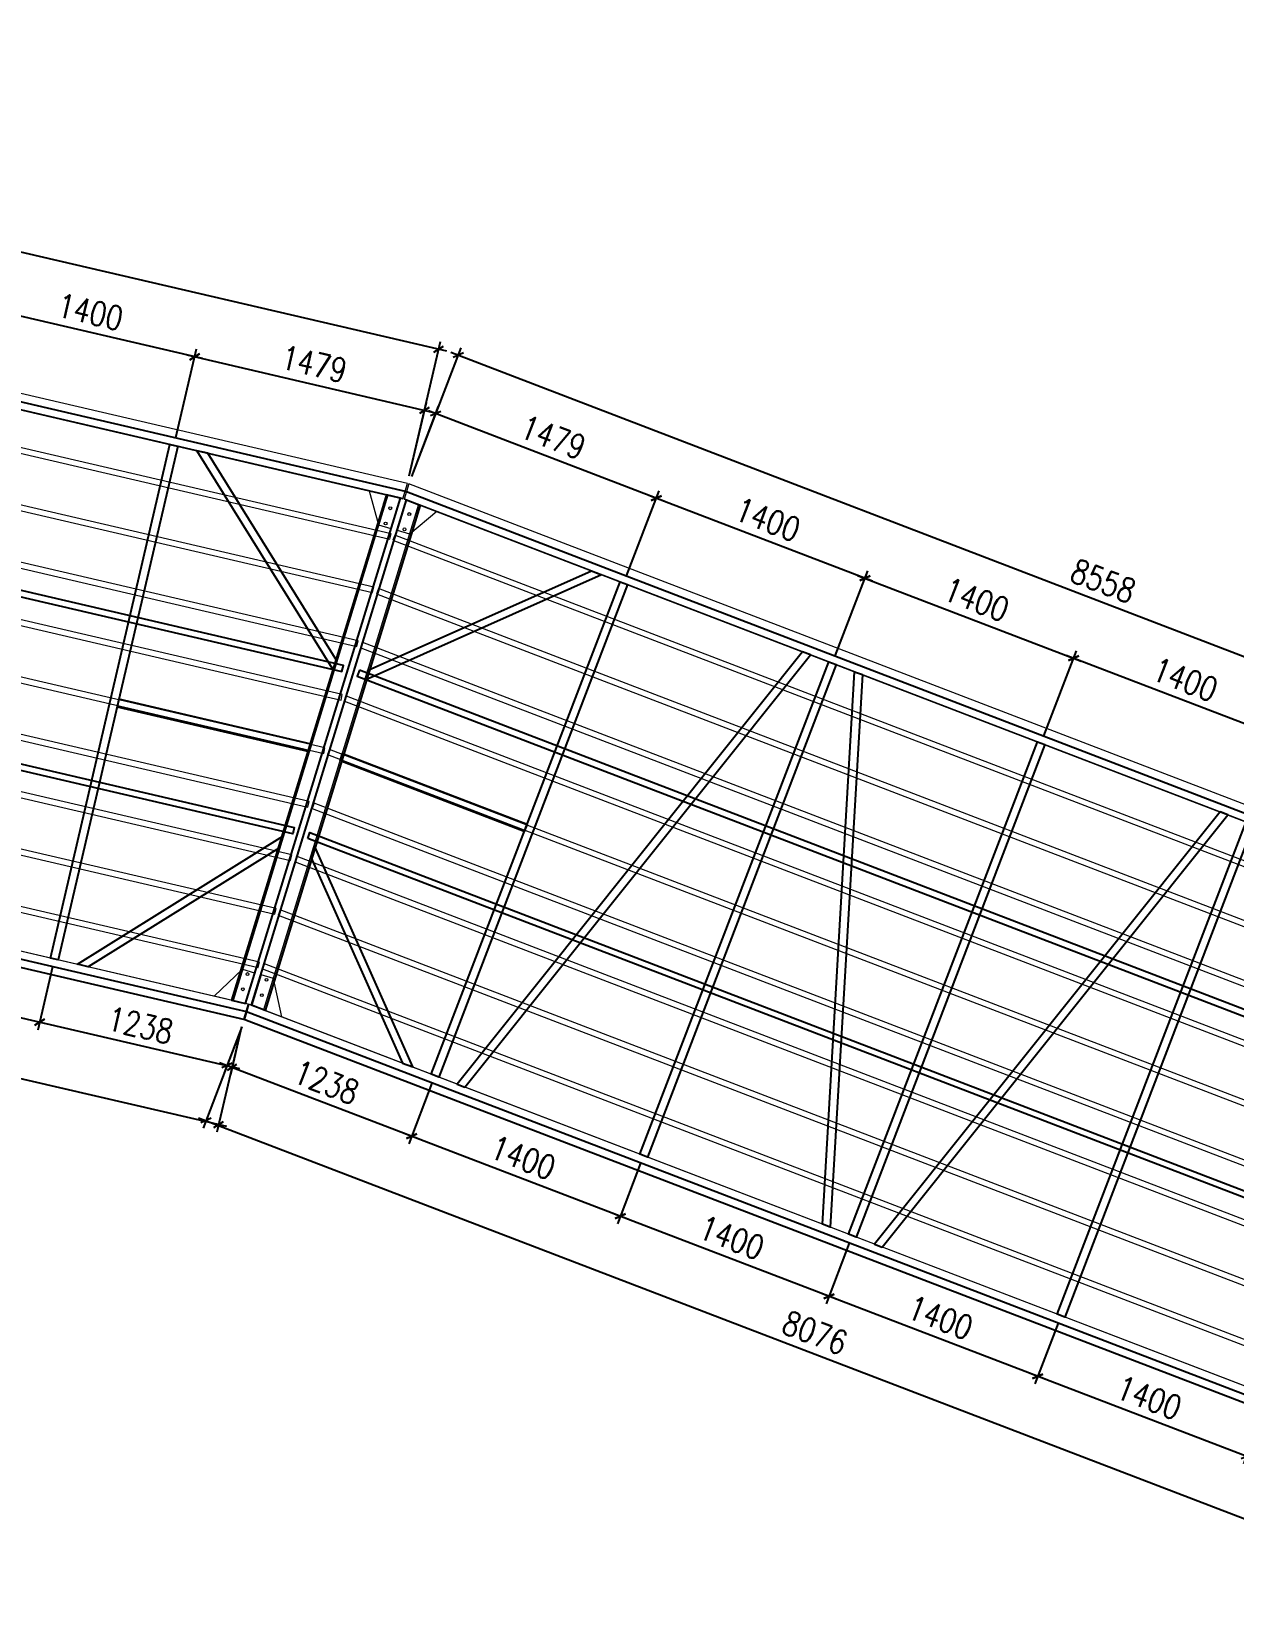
# Model space of a CAD drawing. Extents: x -259369 to -50372, y -155978 to 198088.
# Drawn here: x -145086 to -137559, y -20334 to -10401 of the extents above; entities that cross this region are included whole.
import ezdxf

# ---------------------------------------------------------------- set-up
doc = ezdxf.new("R2010")
doc.units = 0
doc.header["$LTSCALE"] = 1000
doc.header["$MEASUREMENT"] = 0
doc.linetypes.add('HIDDEN', pattern=[0.375, 0.25, -0.125])
for name, color, linetype, lineweight in [('加强板', 140, 'Continuous', 18), ('虚线', 8, 'Continuous', 0), ('铝主梁', 3, 'Continuous', 9), ('铝龙骨', 7, 'Continuous', 9)]:
    doc.layers.add(name, color=color, linetype=linetype, lineweight=lineweight)
for name, color, linetype in [('卡槽', 242, 'Continuous'), ('标注', 9, 'Continuous'), ('连接端梁', 130, 'Continuous'), ('铝横梁', 220, 'Continuous')]:
    doc.layers.add(name, color=color, linetype=linetype)
doc.styles.add('HZTXT', font='txtw.shx', dxfattribs={"width": 0.8, "bigfont": 'hztxtw.shx'})
doc.dimstyles.new('DIM-50', dxfattribs={"dimscale": 50, "dimtxt": 3, "dimasz": 1, "dimexe": 1, "dimexo": 1, "dimgap": 1, "dimtad": 1, "dimdec": 1, "dimdsep": 46, "dimtxsty": 'HZTXT', "dimblk": 'OBLIQUE', "dimblk1": 'ARCHTICK', "dimblk2": 'OBLIQUE', "dimcen": 0, "dimdle": 1, "dimclrd": 9, "dimclre": 9, "dimclrt": 2, "dimadec": 1, "dimazin": 0, "dimtfac": 1, "dimtdec": 1, "dimtix": 1, "dimtmove": 2, "dimatfit": 3, "dimldrblk": 'OBLIQUE', "dimfxl": 15, "dimtolj": 1, "dimtzin": 0, "dimarcsym": 1})

# ---------------------------------------------------------------- blocks, each defined once
blk = doc.blocks.new('_Oblique')
at = {"color": 0, "linetype": 'ByBlock', "lineweight": -2}
blk.add_line((-0.5, -0.5), (0.5, 0.5), dxfattribs=at)
blk = doc.blocks.new('*D1080')
at = {"layer": 'Defpoints', "color": 0, "transparency": 16777216}
for p in [(-145429.1, -12119.4), (-145558.3, -12674.4), (-144194.8, -12991.8)]:
    blk.add_point(p, dxfattribs=at)
at = {"layer": '标注', "color": 9, "lineweight": -2, "transparency": 16777216}
for p, q in [((-145547, -12625.7), (-145417.8, -12070.7)), ((-144016.9, -12448.1), (-145477.8, -12108)), ((-144183.4, -12943.1), (-144054.2, -12388))]:
    blk.add_line(p, q, dxfattribs=at)
for p, xscale, yscale, zscale, rotation in [((-145429.1, -12119.4), 50, 50, 50, 166.8978819286444), ((-144065.6, -12436.7), 49.99999999999999, 49.99999999999999, 49.99999999999999, 346.8978819286444)]:
    blk.add_blockref('_Oblique', p, dxfattribs=dict(at, xscale=xscale, yscale=yscale, zscale=zscale, rotation=rotation))
at = {"layer": '标注', "color": 2, "transparency": 16777216, "insert": (-144719, -12156.3), "char_height": 150, "attachment_point": 5, "rotation": 346.89788, "style": 'HZTXT'}
blk.add_mtext('\\A1;1400', dxfattribs=at)
blk = doc.blocks.new('_ArchTick')
at = {"color": 0, "linetype": 'ByBlock', "const_width": 0.4}
blk.add_lwpolyline([(-0.5, -0.5), (0.5, 0.5)], dxfattribs=at)
blk = doc.blocks.new('*D1082')
at = {"layer": 'Defpoints', "color": 0, "transparency": 16777216}
for p in [(-151067.3, -11291.6), (-142536, -12389.5), (-142732, -13231.6)]:
    blk.add_point(p, dxfattribs=at)
at = {"layer": '标注', "color": 9, "lineweight": -2, "transparency": 16777216}
for p, q in [((-151055.9, -11242.9), (-150859.9, -10400.9)), ((-150920, -10438.2), (-142487.4, -12400.9)), ((-142720.7, -13182.9), (-142524.7, -12340.8))]:
    blk.add_line(p, q, dxfattribs=at)
for p, xscale, yscale, zscale, rotation in [((-150871.3, -10449.6), 50, 50, 50, 166.8978819286444), ((-142536, -12389.5), 49.99999999999999, 49.99999999999999, 49.99999999999999, 346.8978819286444)]:
    blk.add_blockref('_Oblique', p, dxfattribs=dict(at, xscale=xscale, yscale=yscale, zscale=zscale, rotation=rotation))
at = {"layer": '标注', "color": 2, "transparency": 16777216, "insert": (-146675.3, -11297.8), "char_height": 150, "attachment_point": 5, "rotation": 346.89788, "style": 'HZTXT'}
blk.add_mtext('\\A1;8558', dxfattribs=at)
blk = doc.blocks.new('*D1083')
at = {"layer": 'Defpoints', "color": 0, "transparency": 16777216}
for p in [(-142625.1, -12772), (-144194.8, -12991.8), (-142732, -13231.6)]:
    blk.add_point(p, dxfattribs=at)
at = {"layer": '标注', "color": 9, "lineweight": -2, "transparency": 16777216}
for p, q in [((-144183.4, -12943.1), (-144054.2, -12388)), ((-144114.3, -12425.4), (-142576.4, -12783.3)), ((-142720.7, -13182.9), (-142613.7, -12723.3))]:
    blk.add_line(p, q, dxfattribs=at)
for p, xscale, yscale, zscale, rotation in [((-144065.6, -12436.7), 50, 50, 50, 166.8978819286444), ((-142625.1, -12772), 49.99999999999999, 49.99999999999999, 49.99999999999999, 346.8978819286444)]:
    blk.add_blockref('_Oblique', p, dxfattribs=dict(at, xscale=xscale, yscale=yscale, zscale=zscale, rotation=rotation))
at = {"layer": '标注', "color": 2, "transparency": 16777216, "insert": (-143317, -12482.6), "char_height": 150, "attachment_point": 5, "rotation": 346.89788, "style": 'HZTXT'}
blk.add_mtext('\\A1;1479', dxfattribs=at)
blk = doc.blocks.new('*D1084')
at = {"layer": 'Defpoints', "color": 0, "transparency": 16777216}
for p in [(-151625.9, -14755.2), (-143760.2, -16585.8), (-143914, -17246.9)]:
    blk.add_point(p, dxfattribs=at)
at = {"layer": '标注', "color": 9, "lineweight": -2, "transparency": 16777216}
for p, q in [((-151637.3, -14803.9), (-151791.1, -15464.9)), ((-151828.5, -15404.9), (-143865.3, -17258.2)), ((-143771.5, -16634.5), (-143925.4, -17295.6))]:
    blk.add_line(p, q, dxfattribs=at)
at = {"layer": '标注', "color": 9, "lineweight": -2, "transparency": 16777216, "xscale": 50, "yscale": 50, "zscale": 50}
for p, rotation in [((-151779.8, -15416.2), 166.8981928862108), ((-143914, -17246.9), 346.8981928862108)]:
    blk.add_blockref('_Oblique', p, dxfattribs=dict(at, rotation=rotation))
at = {"layer": '标注', "color": 2, "transparency": 16777216, "insert": (-147818.6, -16209.8), "char_height": 150, "attachment_point": 5, "rotation": 346.89819, "style": 'HZTXT'}
blk.add_mtext('\\A1;8076', dxfattribs=at)
blk = doc.blocks.new('*D1088')
at = {"layer": 'Defpoints', "color": 0, "transparency": 16777216}
for p in [(-144943.7, -16209.8), (-143760.2, -16585.8), (-145036.1, -16606.5)]:
    blk.add_point(p, dxfattribs=at)
at = {"layer": '标注', "color": 9, "lineweight": -2, "transparency": 16777216}
for p, q in [((-144955.1, -16258.5), (-145047.4, -16655.2)), ((-143781.6, -16898.5), (-145084.8, -16595.2)), ((-143771.5, -16634.5), (-143841.6, -16935.9))]:
    blk.add_line(p, q, dxfattribs=at)
for p, xscale, yscale, zscale, rotation in [((-145036.1, -16606.5), 50, 50, 50, 166.8978819286444), ((-143830.3, -16887.2), 49.99999999999999, 49.99999999999999, 49.99999999999999, 346.8978819286444)]:
    blk.add_blockref('_Oblique', p, dxfattribs=dict(at, xscale=xscale, yscale=yscale, zscale=zscale, rotation=rotation))
at = {"layer": '标注', "color": 2, "transparency": 16777216, "insert": (-144404.9, -16625.1), "char_height": 150, "attachment_point": 5, "rotation": 346.89788, "style": 'HZTXT'}
blk.add_mtext('\\A1;1238', dxfattribs=at)
blk = doc.blocks.new('*D1089')
at = {"layer": 'Defpoints', "color": 0, "transparency": 16777216}
for p in [(-146307.3, -15892.4), (-146399.6, -16289.2), (-144943.7, -16209.8)]:
    blk.add_point(p, dxfattribs=at)
at = {"layer": '标注', "color": 9, "lineweight": -2, "transparency": 16777216}
for p, q in [((-146318.6, -15941.1), (-146411, -16337.9)), ((-144987.4, -16617.9), (-146448.3, -16277.8)), ((-144955.1, -16258.5), (-145047.4, -16655.2))]:
    blk.add_line(p, q, dxfattribs=at)
for p, xscale, yscale, zscale, rotation in [((-146399.6, -16289.2), 50, 50, 50, 166.8978819286444), ((-145036.1, -16606.5), 49.99999999999999, 49.99999999999999, 49.99999999999999, 346.8978819286444)]:
    blk.add_blockref('_Oblique', p, dxfattribs=dict(at, xscale=xscale, yscale=yscale, zscale=zscale, rotation=rotation))
at = {"layer": '标注', "color": 2, "transparency": 16777216, "insert": (-145689.5, -16326.1), "char_height": 150, "attachment_point": 5, "rotation": 346.89788, "style": 'HZTXT'}
blk.add_mtext('\\A1;1400', dxfattribs=at)
blk = doc.blocks.new('*D1099')
at = {"layer": 'Defpoints', "color": 0, "transparency": 16777216}
for p in [(-138559.2, -14325.7), (-138763.3, -14857.8), (-137456.1, -15359.1)]:
    blk.add_point(p, dxfattribs=at)
at = {"layer": '标注', "color": 9, "lineweight": -2, "transparency": 16777216}
for p, q in [((-138745.4, -14811.1), (-138541.3, -14279)), ((-137205.4, -14844.9), (-138605.9, -14307.8)), ((-137438.2, -15312.4), (-137234.2, -14780.3))]:
    blk.add_line(p, q, dxfattribs=at)
at = {"layer": '标注', "color": 9, "lineweight": -2, "transparency": 16777216, "xscale": 50, "yscale": 50, "zscale": 50}
for p, rotation in [((-138559.2, -14325.7), 159.0197641495041), ((-137252.1, -14827), 339.0197641495041)]:
    blk.add_blockref('_Oblique', p, dxfattribs=dict(at, rotation=rotation))
at = {"layer": '标注', "color": 2, "transparency": 16777216, "insert": (-137860.9, -14459.6), "char_height": 150, "attachment_point": 5, "rotation": 339.01976, "style": 'HZTXT'}
blk.add_mtext('\\A1;1400', dxfattribs=at)
blk = doc.blocks.new('*D1100')
at = {"layer": 'Defpoints', "color": 0, "transparency": 16777216}
for p in [(-142723.5, -13234.2), (-134423.3, -15491.1), (-134732.9, -16298.4)]:
    blk.add_point(p, dxfattribs=at)
at = {"layer": '标注', "color": 9, "lineweight": -2, "transparency": 16777216}
for p, q in [((-142705.6, -13187.6), (-142396.1, -12380.3)), ((-142460.6, -12409.1), (-134376.6, -15509)), ((-134715, -16251.7), (-134405.4, -15444.4))]:
    blk.add_line(p, q, dxfattribs=at)
at = {"layer": '标注', "color": 9, "lineweight": -2, "transparency": 16777216, "xscale": 50, "yscale": 50, "zscale": 50}
for p, rotation in [((-142414, -12427), 159.0197641495041), ((-134423.3, -15491.1), 339.0197641495041)]:
    blk.add_blockref('_Oblique', p, dxfattribs=dict(at, rotation=rotation))
at = {"layer": '标注', "color": 2, "transparency": 16777216, "insert": (-138373.9, -13842.3), "char_height": 150, "attachment_point": 5, "rotation": 339.01976, "style": 'HZTXT'}
blk.add_mtext('\\A1;8558', dxfattribs=at)
blk = doc.blocks.new('*D1102')
at = {"layer": 'Defpoints', "color": 0, "transparency": 16777216}
for p in [(-143751.7, -16588.5), (-136211, -19480), (-136454.1, -20113.8)]:
    blk.add_point(p, dxfattribs=at)
at = {"layer": '标注', "color": 9, "lineweight": -2, "transparency": 16777216}
for p, q in [((-143769.6, -16635.2), (-144012.6, -17268.9)), ((-144041.4, -17204.3), (-136407.4, -20131.7)), ((-136228.9, -19526.7), (-136472, -20160.4))]:
    blk.add_line(p, q, dxfattribs=at)
for p, xscale, yscale, zscale, rotation in [((-143994.7, -17222.2), 49.99999999999999, 49.99999999999999, 49.99999999999999, 159.0200751077111), ((-136454.1, -20113.8), 50, 50, 50, 339.020075107711)]:
    blk.add_blockref('_Oblique', p, dxfattribs=dict(at, xscale=xscale, yscale=yscale, zscale=zscale, rotation=rotation))
at = {"layer": '标注', "color": 2, "transparency": 16777216, "insert": (-140179.6, -18551.3), "char_height": 150, "attachment_point": 5, "rotation": 339.02008, "style": 'HZTXT'}
blk.add_mtext('\\A1;8076', dxfattribs=at)
blk = doc.blocks.new('*D1103')
at = {"layer": 'Defpoints', "color": 0, "transparency": 16777216}
for p in [(-141173.6, -13323.2), (-141377.7, -13855.3), (-140070.5, -14356.6)]:
    blk.add_point(p, dxfattribs=at)
at = {"layer": '标注', "color": 9, "lineweight": -2, "transparency": 16777216}
for p, q in [((-141359.8, -13808.6), (-141155.7, -13276.5)), ((-139819.7, -13842.3), (-141220.3, -13305.3)), ((-140052.6, -14309.9), (-139848.5, -13777.7))]:
    blk.add_line(p, q, dxfattribs=at)
at = {"layer": '标注', "color": 9, "lineweight": -2, "transparency": 16777216, "xscale": 50, "yscale": 50, "zscale": 50}
for p, rotation in [((-141173.6, -13323.2), 159.0197641495041), ((-139866.4, -13824.4), 339.0197641495041)]:
    blk.add_blockref('_Oblique', p, dxfattribs=dict(at, rotation=rotation))
at = {"layer": '标注', "color": 2, "transparency": 16777216, "insert": (-140475.3, -13457.1), "char_height": 150, "attachment_point": 5, "rotation": 339.01976, "style": 'HZTXT'}
blk.add_mtext('\\A1;1400', dxfattribs=at)
blk = doc.blocks.new('*D1104')
at = {"layer": 'Defpoints', "color": 0, "transparency": 16777216}
for p in [(-142554.6, -12793.6), (-142723.5, -13234.2), (-141377.7, -13855.3)]:
    blk.add_point(p, dxfattribs=at)
at = {"layer": '标注', "color": 9, "lineweight": -2, "transparency": 16777216}
for p, q in [((-142705.6, -13187.6), (-142536.7, -12746.9)), ((-141126.9, -13341.1), (-142601.2, -12775.7)), ((-141359.8, -13808.6), (-141155.7, -13276.5))]:
    blk.add_line(p, q, dxfattribs=at)
at = {"layer": '标注', "color": 9, "lineweight": -2, "transparency": 16777216, "xscale": 50, "yscale": 50, "zscale": 50}
for p, rotation in [((-142554.6, -12793.6), 159.0197641495041), ((-141173.6, -13323.2), 339.0197641495041)]:
    blk.add_blockref('_Oblique', p, dxfattribs=dict(at, rotation=rotation))
at = {"layer": '标注', "color": 2, "transparency": 16777216, "insert": (-141819.3, -12941.7), "char_height": 150, "attachment_point": 5, "rotation": 339.01976, "style": 'HZTXT'}
blk.add_mtext('\\A1;1479', dxfattribs=at)
blk = doc.blocks.new('*D1105')
at = {"layer": 'Defpoints', "color": 0, "transparency": 16777216}
for p in [(-140070.5, -14356.6), (-138559.2, -14325.7), (-138763.3, -14857.8)]:
    blk.add_point(p, dxfattribs=at)
at = {"layer": '标注', "color": 9, "lineweight": -2, "transparency": 16777216}
for p, q in [((-140052.6, -14309.9), (-139848.5, -13777.7)), ((-139913.1, -13806.5), (-138512.6, -14343.6)), ((-138745.4, -14811.1), (-138541.3, -14279))]:
    blk.add_line(p, q, dxfattribs=at)
at = {"layer": '标注', "color": 9, "lineweight": -2, "transparency": 16777216, "xscale": 50, "yscale": 50, "zscale": 50}
for p, rotation in [((-139866.4, -13824.4), 159.0197641495041), ((-138559.2, -14325.7), 339.0197641495041)]:
    blk.add_blockref('_Oblique', p, dxfattribs=dict(at, rotation=rotation))
at = {"layer": '标注', "color": 2, "transparency": 16777216, "insert": (-139168.1, -13958.4), "char_height": 150, "attachment_point": 5, "rotation": 339.01976, "style": 'HZTXT'}
blk.add_mtext('\\A1;1400', dxfattribs=at)
blk = doc.blocks.new('*D1107')
at = {"layer": 'Defpoints', "color": 0, "transparency": 16777216}
for p in [(-138639.1, -18444), (-138784.9, -18824.4), (-137331.9, -18945.3)]:
    blk.add_point(p, dxfattribs=at)
at = {"layer": '标注', "color": 9, "lineweight": -2, "transparency": 16777216}
for p, q in [((-138657, -18490.7), (-138802.8, -18871)), ((-137431.1, -19343.5), (-138831.6, -18806.5)), ((-137349.8, -18992), (-137495.7, -19372.3))]:
    blk.add_line(p, q, dxfattribs=at)
at = {"layer": '标注', "color": 9, "lineweight": -2, "transparency": 16777216, "xscale": 50, "yscale": 50, "zscale": 50}
for p, rotation in [((-138784.9, -18824.4), 159.0197641495041), ((-137477.7, -19325.6), 339.0197641495041)]:
    blk.add_blockref('_Oblique', p, dxfattribs=dict(at, rotation=rotation))
at = {"layer": '标注', "color": 2, "transparency": 16777216, "insert": (-138086.6, -18958.3), "char_height": 150, "attachment_point": 5, "rotation": 339.01976, "style": 'HZTXT'}
blk.add_mtext('\\A1;1400', dxfattribs=at)
blk = doc.blocks.new('*D1108')
at = {"layer": 'Defpoints', "color": 0, "transparency": 16777216}
for p in [(-139946.3, -17942.8), (-140092.1, -18323.1), (-138639.1, -18444)]:
    blk.add_point(p, dxfattribs=at)
at = {"layer": '标注', "color": 9, "lineweight": -2, "transparency": 16777216}
for p, q in [((-139964.2, -17989.5), (-140110, -18369.8)), ((-138738.2, -18842.3), (-140138.8, -18305.2)), ((-138657, -18490.7), (-138802.8, -18871))]:
    blk.add_line(p, q, dxfattribs=at)
at = {"layer": '标注', "color": 9, "lineweight": -2, "transparency": 16777216, "xscale": 50, "yscale": 50, "zscale": 50}
for p, rotation in [((-140092.1, -18323.1), 159.0197641495041), ((-138784.9, -18824.4), 339.0197641495041)]:
    blk.add_blockref('_Oblique', p, dxfattribs=dict(at, rotation=rotation))
at = {"layer": '标注', "color": 2, "transparency": 16777216, "insert": (-139393.8, -18457), "char_height": 150, "attachment_point": 5, "rotation": 339.01976, "style": 'HZTXT'}
blk.add_mtext('\\A1;1400', dxfattribs=at)
blk = doc.blocks.new('*D1109')
at = {"layer": 'Defpoints', "color": 0, "transparency": 16777216}
for p in [(-141253.5, -17441.5), (-141399.3, -17821.8), (-139946.3, -17942.8)]:
    blk.add_point(p, dxfattribs=at)
at = {"layer": '标注', "color": 9, "lineweight": -2, "transparency": 16777216}
for p, q in [((-141271.4, -17488.2), (-141417.2, -17868.5)), ((-140045.4, -18341), (-141446, -17803.9)), ((-139964.2, -17989.5), (-140110, -18369.8))]:
    blk.add_line(p, q, dxfattribs=at)
at = {"layer": '标注', "color": 9, "lineweight": -2, "transparency": 16777216, "xscale": 50, "yscale": 50, "zscale": 50}
for p, rotation in [((-141399.3, -17821.8), 159.0197641495041), ((-140092.1, -18323.1), 339.0197641495041)]:
    blk.add_blockref('_Oblique', p, dxfattribs=dict(at, rotation=rotation))
at = {"layer": '标注', "color": 2, "transparency": 16777216, "insert": (-140701, -17955.8), "char_height": 150, "attachment_point": 5, "rotation": 339.01976, "style": 'HZTXT'}
blk.add_mtext('\\A1;1400', dxfattribs=at)
blk = doc.blocks.new('*D1110')
at = {"layer": 'Defpoints', "color": 0, "transparency": 16777216}
for p in [(-142560.6, -16940.3), (-142706.5, -17320.6), (-141253.5, -17441.5)]:
    blk.add_point(p, dxfattribs=at)
at = {"layer": '标注', "color": 9, "lineweight": -2, "transparency": 16777216}
for p, q in [((-142578.5, -16986.9), (-142724.4, -17367.3)), ((-141352.6, -17839.7), (-142753.2, -17302.7)), ((-141271.4, -17488.2), (-141417.2, -17868.5))]:
    blk.add_line(p, q, dxfattribs=at)
at = {"layer": '标注', "color": 9, "lineweight": -2, "transparency": 16777216, "xscale": 50, "yscale": 50, "zscale": 50}
for p, rotation in [((-142706.5, -17320.6), 159.0197641495041), ((-141399.3, -17821.8), 339.0197641495041)]:
    blk.add_blockref('_Oblique', p, dxfattribs=dict(at, rotation=rotation))
at = {"layer": '标注', "color": 2, "transparency": 16777216, "insert": (-142008.1, -17454.5), "char_height": 150, "attachment_point": 5, "rotation": 339.01976, "style": 'HZTXT'}
blk.add_mtext('\\A1;1400', dxfattribs=at)
blk = doc.blocks.new('*D1111')
at = {"layer": 'Defpoints', "color": 0, "transparency": 16777216}
for p in [(-143751.7, -16588.5), (-143862.4, -16877.3), (-142560.6, -16940.3)]:
    blk.add_point(p, dxfattribs=at)
at = {"layer": '标注', "color": 9, "lineweight": -2, "transparency": 16777216}
for p, q in [((-143769.6, -16635.2), (-143880.3, -16924)), ((-142659.8, -17338.5), (-143909.1, -16859.4)), ((-142578.5, -16986.9), (-142724.4, -17367.3))]:
    blk.add_line(p, q, dxfattribs=at)
at = {"layer": '标注', "color": 9, "lineweight": -2, "transparency": 16777216, "xscale": 50, "yscale": 50, "zscale": 50}
for p, rotation in [((-143862.4, -16877.3), 159.0197641495041), ((-142706.5, -17320.6), 339.0197641495041)]:
    blk.add_blockref('_Oblique', p, dxfattribs=dict(at, rotation=rotation))
at = {"layer": '标注', "color": 2, "transparency": 16777216, "insert": (-143239.7, -16982.2), "char_height": 150, "attachment_point": 5, "rotation": 339.01976, "style": 'HZTXT'}
blk.add_mtext('\\A1;1238', dxfattribs=at)

msp = doc.modelspace()

# ---------------------------------------------------------------- linework, layer by layer
at = {"elevation": 29521}
for points in [[(-142863.86, -13301.57), (-142881.97, -13360.63)], [(-142653.52, -13366.04), (-142672.45, -13427.8)]]:
    msp.add_lwpolyline(points, dxfattribs=at)
at = {"layer": '加强板', "color": 5, "elevation": 29521}
for points in [[(-142778.01, -13321.55), (-142972.8, -13276.21), (-142913.12, -13489.31), (-142836.63, -13512.76)], [(-142778.01, -13321.55), (-142972.8, -13276.21), (-142913.12, -13489.31), (-142836.63, -13512.76)], [(-142735.86, -13334.47), (-142549.12, -13406.08), (-142717.97, -13549.13), (-142794.46, -13525.69)], [(-142735.83, -13334.48), (-142549.09, -13406.09), (-142717.95, -13549.14), (-142794.43, -13525.7)], [(-143748.6, -16487.96), (-143943.39, -16442.62), (-143766.47, -16273.3), (-143689.99, -16296.74)], [(-143748.6, -16487.96), (-143943.39, -16442.62), (-143766.47, -16273.3), (-143689.99, -16296.74)], [(-143706.39, -16500.89), (-143519.65, -16572.5), (-143571.3, -16333.12), (-143647.79, -16309.68)], [(-143706.36, -16500.9), (-143519.63, -16572.51), (-143571.27, -16333.13), (-143647.76, -16309.69)]]:
    msp.add_lwpolyline(points, close=True, dxfattribs=at)
at = {"layer": '加强板', "color": 5}
for centre in [(-142839.71, -13386.31, 29521), (-142839.71, -13386.31, 29521), (-142869.01, -13481.92, 29521), (-142869.01, -13481.92, 29521), (-142721.06, -13422.67, 29521), (-142721.03, -13422.69, 29521), (-142750.36, -13518.29, 29521), (-142750.33, -13518.3, 29521), (-143734.09, -16304.14, 29521), (-143734.09, -16304.14, 29521), (-143615.4, -16340.52, 29521), (-143615.38, -16340.53, 29521), (-143763.4, -16399.75, 29521), (-143763.4, -16399.75, 29521), (-143644.71, -16436.13, 29521), (-143644.68, -16436.14, 29521)]:
    msp.add_circle(centre, 9, dxfattribs=at)
at = {"layer": '卡槽', "color": 22, "ltscale": 5000, "elevation": 29521}
for points in [[(-151213.12, -12489.78), (-151222.19, -12528.74), (-143142.33, -14409.29), (-143133.27, -14370.34)], [(-151390.59, -13577.84), (-151381.52, -13538.88), (-143440.8, -15387.06), (-143449.87, -15426.01)], [(-143032.23, -14401.08), (-143046.55, -14438.43), (-135300.71, -17408.71), (-135286.39, -17371.37)], [(-143357.15, -15454.55), (-143342.83, -15417.2), (-135730.38, -18336.34), (-135744.7, -18373.68)]]:
    msp.add_lwpolyline(points, close=True, dxfattribs=at)
at = {"layer": '虚线', "color": 1, "linetype": 'HIDDEN', "ltscale": 300}
for p, q in [((-142761.35, -13325.43, 29521), (-151082.91, -11388.62, 29521)), ((-142761.35, -13325.43, 29521), (-151082.91, -11388.62, 29521)), ((-142854.1, -13303.84, 29521), (-143824.78, -16470.23, 29521)), ((-142854.1, -13303.84, 29521), (-143824.78, -16470.23, 29521)), ((-142662.91, -13362.44, 29521), (-143633.35, -16528.9, 29521)), ((-142662.88, -13362.45, 29521), (-143633.32, -16528.91, 29521)), ((-134774.77, -16387.29, 29521), (-142752.31, -13328.16, 29521)), ((-134774.77, -16387.29, 29521), (-142752.31, -13328.16, 29521)), ((-143731.5, -16491.94, 29521), (-151610.19, -14658.2, 29521)), ((-143731.5, -16491.94, 29521), (-151610.19, -14658.2, 29521)), ((-136169.78, -19390.94, 29521), (-143722.76, -16494.62, 29521)), ((-136169.78, -19390.94, 29521), (-143722.76, -16494.62, 29521))]:
    msp.add_line(p, q, dxfattribs=at)
at = {"layer": '连接端梁', "color": 0, "elevation": 29521}
for points in [[(-159512.24, -10569), (-151386.14, -11312.08), (-151084.31, -11339.67), (-151075.14, -11341.81), (-150989.77, -11361.01), (-143042.19, -13210.78), (-142747, -13279.48), (-142737.96, -13282.25), (-135037.24, -16235.24), (-134754.25, -16343.75), (-134745.98, -16348.31), (-127417.75, -20387.14), (-127282.77, -20461.53), (-127278.24, -20470.05), (-127833.31, -26564.53), (-127840.73, -26645.94), (-127845.08, -26649.56)], [(-188211.86, -24863.81), (-188682.2, -20987.76), (-183400.01, -18378.21), (-175789.15, -15845), (-175718.82, -15821.59), (-167836.17, -14356.09), (-167763.29, -14342.54), (-159680.14, -13967.84), (-151695.75, -14697.95), (-151622.31, -14704.66), (-143812.93, -16522.27), (-143741.14, -16538.98), (-136254.6, -19409.83), (-136190.26, -19434.5), (-130865.29, -22369.27), (-131212.11, -26177.21)], [(-188145.66, -24994.29), (-188627.5, -21023.41), (-183389.29, -18428.68), (-175702.26, -15869.42), (-167753.44, -14392.19), (-159677.19, -14018.42), (-151625.94, -14755.16), (-143751.66, -16588.49), (-136202.99, -19483.84), (-130918.29, -22403.06), (-131281.41, -26386.54)]]:
    msp.add_lwpolyline(points, dxfattribs=at)
at = {"layer": '连接端梁', "elevation": 29521}
for points in [[(-143746.68, -16488.4), (-142776, -13322.02), (-142863.86, -13301.57), (-143834.55, -16467.95)], [(-143746.68, -16488.4), (-142776, -13322.02), (-142863.86, -13301.57), (-143834.55, -16467.95)], [(-143708.22, -16500.19), (-142737.78, -13333.73), (-142653.55, -13366.03), (-143623.99, -16532.49)], [(-143708.19, -16500.2), (-142737.76, -13333.74), (-142653.52, -13366.04), (-143623.96, -16532.5)]]:
    msp.add_lwpolyline(points, close=True, dxfattribs=at)
at = {"layer": '铝主梁', "color": 3, "elevation": 29521}
for points in [[(-151067.29, -11291.63), (-151082.69, -11390.72), (-142761.95, -13327.34), (-142732.04, -13231.63), (-151067.26, -11291.64)], [(-142723.55, -13234.23), (-142752.38, -13330.27), (-134775.62, -16389.11), (-134732.88, -16298.4), (-142723.52, -13234.24)]]:
    msp.add_lwpolyline(points, dxfattribs=at)
for points in [[(-143760.17, -16585.85), (-151625.94, -14755.16), (-151610.39, -14656.1), (-143730.38, -16490.14)], [(-136211.05, -19480.05), (-143751.66, -16588.49), (-143722.68, -16492.5), (-136168.42, -19389.32)]]:
    msp.add_lwpolyline(points, close=True, dxfattribs=at)
at = {"layer": '铝横梁', "color": 243, "elevation": 29521}
for points in [[(-144171.39, -12997.24), (-144920.37, -16215.23), (-144969.06, -16203.9), (-144220.09, -12985.91)], [(-143174.21, -14341.33), (-143983.53, -13040.97), (-144051.34, -13026.64), (-143194.57, -14403.25)], [(-142979.16, -14401.12), (-141580.15, -13777.65), (-141515.76, -13803.69), (-142996.8, -14463.72)], [(-141353.38, -13864.6), (-142536.36, -16949.56), (-142583.05, -16931.66), (-141400.07, -13846.7)], [(-140256.64, -14285.17), (-142421.53, -16993.6), (-142372.95, -17012.88), (-140208.05, -14304.45)], [(-140046.19, -14365.87), (-141229.18, -17450.83), (-141275.86, -17432.92), (-140092.88, -14347.97)], [(-139882.44, -14428.66), (-140083.51, -17890.15), (-140132.53, -17872.01), (-139931.46, -14410.52)], [(-143334.32, -14863.61), (-144540.44, -14582.88), (-144551.32, -14629.63), (-143348.42, -14909.61)], [(-138739.02, -14867.13), (-139922, -17952.09), (-139968.69, -17934.18), (-138785.7, -14849.23)], [(-143138.51, -14921.54), (-141982.24, -15364.92), (-142000.14, -15411.61), (-143153.33, -14969.41)], [(-137642.27, -15287.7), (-139807.17, -17996.12), (-139758.58, -18015.4), (-137593.69, -15306.98)], [(-137431.83, -15368.39), (-138614.82, -18453.35), (-138661.5, -18435.45), (-137478.52, -15350.49)], [(-143533.25, -15512.54), (-144732.49, -16258.95), (-144799.45, -16241.73), (-143512.67, -15440.83)], [(-143338.11, -15572.35), (-142763.14, -16862.59), (-142697.93, -16886.08), (-143314.87, -15501.67)]]:
    msp.add_lwpolyline(points, close=True, dxfattribs=at)
at = {"layer": '铝龙骨', "color": 0, "elevation": 29521}
for points in [[(-142842.05, -13580.78), (-142834.12, -13546.69), (-151110.9, -11620.3), (-151118.83, -11654.39)], [(-142950.61, -13914.87), (-142942.68, -13880.78), (-151165.89, -11966.86), (-151173.82, -12000.95)], [(-143049.43, -14251.22), (-143041.5, -14217.13), (-151216.01, -12314.55), (-151223.94, -12348.64)], [(-143148.25, -14587.58), (-143140.32, -14553.49), (-151271, -12661.1), (-151278.93, -12695.19)], [(-143256.81, -14921.66), (-143248.88, -14887.58), (-151330.86, -13006.52), (-151338.8, -13040.61)], [(-143355.63, -15258.02), (-143347.7, -15223.93), (-151380.98, -13354.21), (-151388.92, -13388.3)], [(-134889.71, -16629.18), (-134877.18, -16596.5), (-142811.79, -13553.82), (-142824.32, -13586.5)], [(-143464.19, -15592.11), (-143456.26, -15558.02), (-151440.84, -13699.64), (-151448.78, -13733.73)], [(-135043.03, -16945.23), (-135030.5, -16912.55), (-142913.77, -13889.57), (-142926.3, -13922.25)], [(-143563.01, -15928.46), (-143555.08, -15894.37), (-151500.71, -14045.06), (-151508.64, -14079.15)], [(-135187.02, -17264.87), (-135174.49, -17232.19), (-143011.07, -14227.11), (-143023.6, -14259.79)], [(-143666.7, -16263.68), (-143658.77, -16229.6), (-151550.83, -14392.75), (-151558.76, -14426.84)], [(-135331.01, -17584.5), (-135318.48, -17551.82), (-143113.04, -14562.85), (-143125.58, -14595.53)], [(-135484.34, -17900.56), (-135471.81, -17867.88), (-143219.69, -14896.81), (-143232.22, -14929.49)], [(-135628.33, -18220.19), (-135615.8, -18187.51), (-143316.99, -15234.35), (-143329.52, -15267.03)], [(-135781.66, -18536.25), (-135769.13, -18503.57), (-143423.63, -15568.31), (-143436.16, -15600.99)], [(-135925.65, -18855.88), (-135913.12, -18823.2), (-143530.27, -15902.26), (-143542.81, -15934.94)], [(-136074.31, -19173.73), (-136061.78, -19141.05), (-143627.58, -16239.8), (-143640.11, -16272.48)]]:
    msp.add_lwpolyline(points, close=True, dxfattribs=at)

# ---------------------------------------------------------------- dimensions: what is measured, and where the dimension line sits
at = {"layer": '标注'}
for base, p1, p2, angle, picture, middle in [((-142536.05, -12389.54, 29521), (-151067.26, -11291.64, 29521), (-142732.04, -13231.63, 29521), 166.897882, '*D1082', (-146675.32, -11297.8, 29521)), ((-145429.13, -12119.37, 29521), (-144194.77, -12991.8, 29521), (-145558.32, -12674.44, 29521), 166.897882, '*D1080', (-144719.02, -12156.3, 29521)), ((-142625.07, -12772, 29521), (-144194.77, -12991.8, 29521), (-142732.04, -13231.63, 29521), 166.897882, '*D1083', (-143316.98, -12482.62, 29521)), ((-134423.31, -15491.13, 29521), (-142723.52, -13234.24, 29521), (-134732.88, -16298.4, 29521), 159.019764, '*D1100', (-138373.88, -13842.33, 29521)), ((-142554.55, -12793.62, 29521), (-141377.66, -13855.29, 29521), (-142723.52, -13234.24, 29521), 159.019764, '*D1104', (-141819.32, -12941.68, 29521)), ((-141173.6, -13323.17, 29521), (-140070.47, -14356.56, 29521), (-141377.66, -13855.29, 29521), 159.019764, '*D1103', (-140475.25, -13457.09, 29521)), ((-138559.24, -14325.7, 29521), (-140070.47, -14356.56, 29521), (-138763.29, -14857.82, 29521), 339.019764, '*D1105', (-139168.07, -13958.35, 29521)), ((-138559.24, -14325.69, 29521), (-137456.11, -15359.08, 29521), (-138763.29, -14857.82, 29521), 159.019764, '*D1099', (-137860.89, -14459.61, 29521)), ((-146399.63, -16289.15, 29521), (-144943.74, -16209.79, 29521), (-146307.3, -15892.43, 29521), 346.897882, '*D1089', (-145689.52, -16326.09, 29521)), ((-145036.08, -16606.52, 29521), (-143760.17, -16585.84, 29521), (-144943.74, -16209.79, 29521), 346.897882, '*D1088', (-144404.85, -16625.09, 29521)), ((-143862.41, -16877.31, 29521), (-142560.64, -16940.25, 29521), (-143751.66, -16588.49, 29521), 339.019764, '*D1111', (-143239.69, -16982.23, 29521)), ((-142706.48, -17320.58, 29521), (-141253.45, -17441.52, 29521), (-142560.64, -16940.25, 29521), 339.019764, '*D1110', (-142008.13, -17454.49, 29521)), ((-141399.3, -17821.84, 29521), (-139946.28, -17942.78, 29521), (-141253.45, -17441.52, 29521), 339.019764, '*D1109', (-140700.95, -17955.76, 29521)), ((-140092.12, -18323.1, 29521), (-138639.09, -18444.04, 29521), (-139946.28, -17942.78, 29521), 339.019764, '*D1108', (-139393.77, -18457.02, 29521)), ((-138784.93, -18824.36, 29521), (-137331.91, -18945.31, 29521), (-138639.09, -18444.04, 29521), 339.019764, '*D1107', (-138086.59, -18958.28, 29521))]:
    dim = msp.add_linear_dim(base=base, p1=p1, p2=p2, angle=angle, dimstyle='DIM-50', dxfattribs=at)
    dim.commit()
    dim.dimension.update_dxf_attribs({"geometry": picture, "text_midpoint": middle})
for p1, p2, picture, middle in [((-151625.94, -14755.16, 29521), (-143760.17, -16585.84, 29521), '*D1084', (-147818.57, -16209.81, 29521)), ((-143751.66, -16588.49, 29521), (-136211.05, -19480.03, 29521), '*D1102', (-140179.61, -18551.28, 29521))]:
    dim = msp.add_aligned_dim(p1=p1, p2=p2, distance=-678.72, dimstyle='DIM-50', dxfattribs=at)
    dim.commit()
    dim.dimension.update_dxf_attribs({"geometry": picture, "text_midpoint": middle})

doc.saveas('drawing.dxf')
